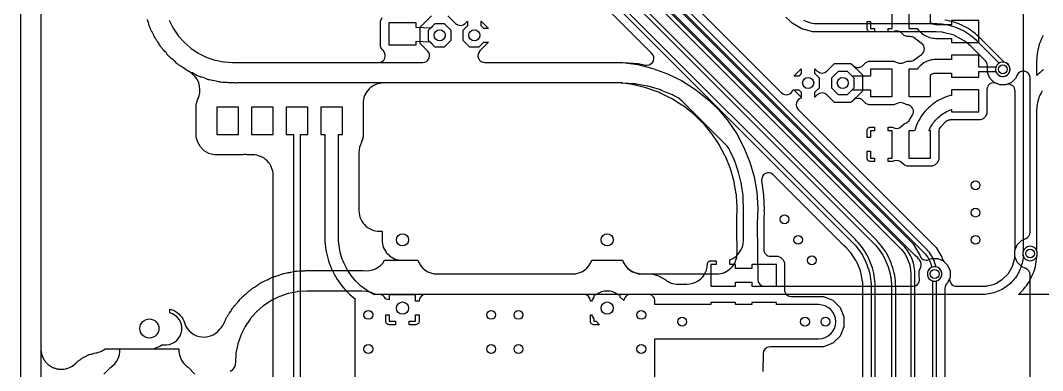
# Model space of a CAD drawing. Header units: millimetres. Extents: x 0 to 150, y 0 to 150.
# Drawn here: x 0 to 74.9, y 74.4 to 100.1 of the extents above; entities that cross this region are included whole.
import ezdxf

# ---------------------------------------------------------------- set-up
doc = ezdxf.new("R2010")
doc.units = ezdxf.units.MM

msp = doc.modelspace()

# ---------------------------------------------------------------- linework, layer by layer
at = {"layer": '16_copper'}
for points in [[(1.5, 140), (1.5, 76.013), (1.5, 76.004), (1.5, 75.995), (1.502, 75.955), (1.503, 75.916), (1.504, 75.907), (1.504, 75.898), (1.509, 75.859), (1.512, 75.82), (1.514, 75.811), (1.515, 75.802), (1.522, 75.763), (1.528, 75.724), (1.53, 75.716), (1.532, 75.707), (1.541, 75.668), (1.55, 75.63), (1.552, 75.621), (1.554, 75.613), (1.566, 75.575), (1.577, 75.537), (1.581, 75.529), (1.583, 75.52), (1.597, 75.483), (1.611, 75.446), (1.615, 75.438), (1.618, 75.43), (1.634, 75.394), (1.651, 75.358), (1.655, 75.35), (1.658, 75.342), (1.677, 75.307), (1.696, 75.272), (1.7, 75.265), (1.705, 75.257), (1.726, 75.223), (1.746, 75.19), (1.751, 75.182), (1.756, 75.175), (1.779, 75.143), (1.802, 75.11), (1.807, 75.103), (1.813, 75.096), (1.838, 75.066), (1.863, 75.035), (1.869, 75.028), (1.874, 75.022), (1.901, 74.993), (1.928, 74.964), (1.934, 74.958), (1.941, 74.951), (1.969, 74.924), (1.998, 74.897), (2.005, 74.891), (2.011, 74.885), (2.042, 74.86), (2.072, 74.834), (2.079, 74.829), (2.086, 74.823), (2.118, 74.8), (2.15, 74.777), (2.157, 74.772), (2.165, 74.767), (2.198, 74.746), (2.231, 74.725), (2.239, 74.72), (2.247, 74.716), (2.282, 74.697), (2.316, 74.678), (2.324, 74.674), (2.332, 74.67), (2.368, 74.653), (2.404, 74.637), (2.412, 74.633), (2.42, 74.63), (2.457, 74.615), (2.494, 74.601), (2.502, 74.598), (2.511, 74.595), (2.548, 74.583), (2.586, 74.571), (2.595, 74.569), (2.603, 74.566), (2.642, 74.557), (2.68, 74.548), (2.689, 74.546), (2.697, 74.544), (2.736, 74.537), (2.775, 74.53), (2.784, 74.529), (2.793, 74.527), (2.832, 74.523), (2.871, 74.518), (2.88, 74.518), (2.889, 74.517), (2.928, 74.515), (2.968, 74.513), (2.977, 74.513), (2.986, 74.513), (3.025, 74.514, 0.202956), (4.094, 74.987), (4.1, 74.994, 0.016974), (4.17, 75.073), (4.198, 75.095, 0.000585), (4.201, 75.097), (4.236, 75.127, 0.047857), (4.473, 75.291), (4.474, 75.292, 0.017273), (4.557, 75.36), (4.589, 75.376, 0.000585), (4.592, 75.377), (4.632, 75.401, 0.047798), (4.894, 75.521), (4.895, 75.522, 0.017277), (4.989, 75.574), (5.023, 75.585, 0.000586), (5.026, 75.586), (5.07, 75.602, 0.047808), (5.348, 75.675), (5.35, 75.675), (5.352, 75.676), (5.413, 75.697, 0.143401), (6.206, 76), (9.45, 76, 0.165029), (10.363, 76.31), (10.687, 76.31, 0.859038), (10.95, 78.649), (10.95, 78.91), (11.04, 78.89), (11.193, 78.836), (11.34, 78.766), (11.477, 78.68), (11.604, 78.578), (11.718, 78.464), (11.82, 78.337), (11.906, 78.2), (11.976, 78.053, 0.630237), (14.623, 77.442), (14.642, 77.468, 0.070258), (14.875, 77.821), (14.902, 77.872, 0.057961), (15.052, 78.187), (15.059, 78.204, 0.034976), (15.156, 78.393), (15.165, 78.408, 0.037885), (15.296, 78.596), (15.329, 78.643, 0.057999), (15.519, 78.937), (15.528, 78.952, 0.034979), (15.649, 79.127), (15.659, 79.14, 0.037892), (15.814, 79.31), (15.853, 79.352, 0.058016), (16.08, 79.618), (16.091, 79.632, 0.034984), (16.233, 79.79), (16.246, 79.802, 0.037885), (16.421, 79.95), (16.465, 79.987, 0.05803), (16.725, 80.221), (16.737, 80.233, 0.034981), (16.899, 80.371), (16.913, 80.381, 0.037894), (17.107, 80.505), (17.155, 80.536, 0.058), (17.443, 80.734), (17.457, 80.745, 0.034978), (17.635, 80.86), (17.65, 80.869, 0.037893), (17.859, 80.967), (17.911, 80.991, 0.057981), (18.222, 81.149), (18.237, 81.158, 0.034989), (18.429, 81.249), (18.445, 81.256, 0.037887), (18.664, 81.326), (18.719, 81.343, 0.057997), (19.048, 81.46), (19.064, 81.466, 0.034974), (19.267, 81.531), (19.283, 81.536, 0.037894), (19.51, 81.576), (19.566, 81.586, 0.05801), (19.908, 81.659), (19.925, 81.663, 0.034983), (20.134, 81.702), (20.151, 81.704, 0.010244), (20.215, 81.715), (20.232, 81.719, 0.035205), (20.445, 81.717), (20.566, 81.725, 0.018843), (20.68, 81.738), (20.698, 81.74, 0.048539), (20.992, 81.753), (21.13, 81.762, 0.031752), (21.32, 81.75), (24.701, 81.75, 0.002772), (24.718, 81.75), (24.758, 81.752, 0.009312), (24.815, 81.754), (24.855, 81.759, 0.039743), (25.094, 81.751), (25.107, 81.75, 0.317204), (26.681, 82.5), (29.118, 82.5, 0.317786), (30.531, 81.5), (40.469, 81.5, 0.317821), (41.883, 82.5), (44.13, 82.5, 0.254867), (45.21, 81.554), (45.251, 81.546, 0.074521), (45.697, 81.5), (51.02, 81.5, 0.416971), (52.52, 83.014), (52.504, 84.772, 0.02145), (52.496, 84.902), (52.493, 84.935, 0.04909), (52.499, 85.232), (52.497, 85.445, 0.029871), (52.515, 85.623), (52.537, 86.249, 0.026184), (52.535, 86.406), (52.478, 87.228, 0.026188), (52.459, 87.384), (52.316, 88.195, 0.026186), (52.281, 88.348), (52.055, 89.14, 0.026185), (52.004, 89.288), (51.696, 90.052, 0.026186), (51.63, 90.194), (51.244, 90.922, 0.026186), (51.163, 91.056), (50.703, 91.739, 0.026186), (50.608, 91.865), (50.08, 92.496, 0.026185), (49.973, 92.611), (49.381, 93.184, 0.026188), (49.262, 93.287), (48.614, 93.794, 0.026185), (48.485, 93.884), (47.787, 94.321, 0.026186), (47.65, 94.398), (46.91, 94.759, 0.026187), (46.765, 94.821), (45.992, 95.103, 0.026184), (45.842, 95.149), (45.043, 95.349, 0.026186), (44.889, 95.379), (44.135, 95.485, 0.035116), (43.925, 95.5), (15.926, 95.5), (15.908, 95.499), (15.89, 95.5, 0.015876), (15.793, 95.494), (15.763, 95.49, 0.049099), (15.467, 95.5), (15.306, 95.5, 0.059819), (14.95, 95.531), (14.892, 95.529, 0.034153), (14.688, 95.553), (14.631, 95.558, 0.006528), (14.59, 95.561), (14.558, 95.572, 0.077701), (14.1, 95.67), (14.043, 95.675, 0.03414), (13.843, 95.725), (13.787, 95.738, 0.006553), (13.747, 95.746), (13.717, 95.761, 0.077698), (13.276, 95.918), (13.22, 95.93, 0.034156), (13.029, 96.007), (12.975, 96.026, 0.00651), (12.936, 96.039), (12.908, 96.058, 0.077704), (12.491, 96.272), (12.437, 96.291, 0.034153), (12.258, 96.392), (12.207, 96.418, 0.006526), (12.17, 96.436), (12.144, 96.459, 0.077702), (11.759, 96.725), (11.708, 96.751, 0.034146), (11.543, 96.874), (11.496, 96.907, 0.006516), (11.462, 96.93), (11.44, 96.956, 0.077702), (11.093, 97.269), (11.046, 97.302, 0.03413), (10.898, 97.446), (10.856, 97.485, 0.006514), (10.825, 97.512), (10.806, 97.54, 0.077702), (10.503, 97.896), (10.461, 97.935, 0.034132), (10.333, 98.097), (10.296, 98.141, 0.006509), (10.269, 98.172), (10.254, 98.202, 0.077702), (10, 98.595), (9.963, 98.639, 0.034148), (9.858, 98.816), (9.827, 98.864, 0.006514), (9.805, 98.898), (9.794, 98.93, 0.077704), (9.593, 99.353), (9.562, 99.402, 0.034121), (9.481, 99.591), (9.457, 99.643, 0.006543), (9.439, 99.68), (9.432, 99.713, 0.077698), (9.288, 100.158)], [(26.394, 122.894), (66.187, 83.101), (66.228, 83.059), (66.308, 82.97), (66.382, 82.878), (66.452, 82.782), (66.516, 82.683), (66.576, 82.58), (66.629, 82.475), (66.678, 82.366), (66.72, 82.256), (66.757, 82.143), (66.787, 82.029), (66.796, 81.988, 0.998437), (67.202, 81.011), (67.256, 81.037, 0.703577), (67.097, 82.02), (67.08, 82.099), (67.045, 82.229), (67.004, 82.356), (66.956, 82.482), (66.901, 82.604), (66.84, 82.724), (66.773, 82.84), (66.7, 82.953), (66.621, 83.062), (66.536, 83.166), (66.446, 83.266), (66.399, 83.313), (26.548, 123.164)], [(27.206, 123.355), (55.784, 94.776, 0.57685), (56.62, 95), (57.045, 95), (57.23, 94.815), (57.23, 94.39, 0.576829), (57.006, 93.554), (66.647, 83.913), (66.647, 83.913), (66.823, 83.737), (66.823, 83.737), (67.118, 83.443), (67.534, 82.721, 0.178527), (67.688, 82.408), (67.956, 82.139), (68.128, 81.724), (68.128, 81.274, 0.522513), (68.597, 80.6), (70.5, 80.6), (70.518, 80.601), (70.533, 80.601), (70.781, 80.617, 0.049123), (70.877, 80.633), (71.357, 80.762, 0.065545), (71.477, 80.812), (71.907, 81.06, 0.065543), (72.01, 81.139), (72.361, 81.49, 0.065543), (72.44, 81.593), (72.688, 82.023, 0.065545), (72.738, 82.143), (72.855, 82.578, 0.065542), (72.872, 82.707), (72.872, 83.224), (73.044, 83.639), (73.361, 83.956), (73.691, 84.093, 0.303347), (74, 84.555), (74, 95.867, 0.82068), (73.038, 96.058), (72.956, 95.861), (72.639, 95.544), (72.224, 95.372), (71.776, 95.372), (71.361, 95.544), (71.044, 95.861), (70.872, 96.276), (70.872, 96.77, 0.198912), (70.725, 97.124), (69.675, 98.175, 0.016365), (69.651, 98.197), (69.339, 98.471, 0.049126), (69.259, 98.528), (68.542, 98.942, 0.065544), (68.422, 98.992), (67.622, 99.206, 0.049128), (67.525, 99.222), (67.111, 99.249, 0.016363), (67.079, 99.25), (58.083, 99.25), (57.279, 99.466), (56.557, 99.882), (56.438, 100.001), (56.108, 100.332, 0.014767)], [(31.326, 100.431), (31.891, 99.866, 0.414215), (32.598, 99.866), (32.77, 100.038), (32.77, 99.678), (32.432, 99.34), (32.432, 98.646), (32.923, 98.155), (33.617, 98.155), (33.955, 98.493), (34.315, 98.493), (33.675, 97.854, 0.668179), (34.029, 97), (44.136, 97), (45.254, 96.842), (46.358, 96.566), (47.427, 96.176), (48.45, 95.676), (49.414, 95.072), (50.311, 94.371), (51.128, 93.58), (51.859, 92.708), (52.495, 91.764), (53.028, 90.759), (53.454, 89.703), (53.767, 88.609), (53.963, 87.488), (54.042, 86.353), (54, 85.189, 0.011271), (54, 85.167), (54.038, 81.095, 0.411463), (54.538, 80.6), (65.403, 80.6), (65.416, 80.601, 0.510449), (65.872, 81.273), (65.872, 81.724), (65.984, 81.995, 0.284096), (65.896, 82.525), (65.885, 82.538, 0.090522), (65.763, 82.677), (65.587, 82.853), (65.587, 82.853), (26.145, 122.294)], [(10.9, 100.107), (11.165, 99.569, 0.032737), (11.198, 99.513), (11.531, 99.015, 0.032736), (11.571, 98.963), (11.966, 98.512, 0.032739), (12.012, 98.466), (12.463, 98.071, 0.032736), (12.515, 98.031), (13.013, 97.698, 0.032737), (13.069, 97.665), (13.607, 97.4, 0.032735), (13.667, 97.375), (14.235, 97.183, 0.032738), (14.298, 97.166), (14.886, 97.049, 0.032735), (14.95, 97.04), (15.548, 97.001, 0.016365), (15.581, 97), (29.482, 97, 0.668179), (29.836, 97.854), (29.292, 98.397), (29.292, 99.589), (30.134, 100.431)], [(57.396, 100.099), (57.518, 100.044), (57.644, 99.996), (57.771, 99.955), (57.901, 99.92), (58.033, 99.892), (58.165, 99.871), (58.299, 99.857), (58.433, 99.85), (67.079, 99.85), (67.167, 99.849), (67.343, 99.842), (67.519, 99.827), (67.694, 99.805), (67.869, 99.776), (68.041, 99.74), (68.213, 99.697), (68.382, 99.646), (68.549, 99.589), (68.713, 99.525), (68.875, 99.454), (69.033, 99.376), (69.189, 99.292), (69.34, 99.202), (69.488, 99.105), (69.632, 99.003), (69.771, 98.894), (69.906, 98.78), (70.036, 98.661), (70.099, 98.599), (71.738, 96.959, 0.993685), (72.256, 96.037), (72.306, 96.069, 0.657371), (72.104, 97.018), (70.244, 98.878), (70.105, 99.006), (69.961, 99.128), (69.812, 99.244), (69.658, 99.354), (69.5, 99.457), (69.337, 99.554), (69.171, 99.644), (69.001, 99.727), (68.828, 99.803), (68.652, 99.872), (68.474, 99.933), (68.292, 99.987), (68.109, 100.033), (67.924, 100.072), (67.738, 100.103)], [(106, 80), (73.147, 80), (73.267, 80.11), (73.39, 80.233), (73.508, 80.362), (73.62, 80.496), (73.727, 80.634), (73.827, 80.777), (73.92, 80.924), (74.008, 81.076), (74.088, 81.23), (74.162, 81.389), (74.229, 81.55), (74.289, 81.714), (74.341, 81.88), (74.386, 82.049), (74.424, 82.219), (74.454, 82.391), (74.477, 82.564), (74.492, 82.738), (74.496, 82.818, 0.979902), (73.511, 83.202), (73.492, 83.146, 0.163981), (73.494, 82.804), (73.482, 82.673), (73.465, 82.544), (73.442, 82.415), (73.414, 82.287), (73.38, 82.161), (73.341, 82.036), (73.296, 81.913), (73.246, 81.792), (73.191, 81.673), (73.13, 81.557), (73.065, 81.444), (72.994, 81.333), (72.919, 81.226), (72.84, 81.122), (72.756, 81.022), (72.667, 80.925), (72.575, 80.833), (72.478, 80.744), (72.378, 80.66), (72.274, 80.581), (72.167, 80.506), (72.056, 80.435), (71.943, 80.37), (71.827, 80.309), (71.708, 80.254), (71.587, 80.204), (71.464, 80.159), (71.339, 80.12), (71.213, 80.086), (71.085, 80.058), (70.956, 80.035), (70.827, 80.018), (70.696, 80.006), (70.565, 80.001), (70.5, 80), (26.03, 80), (26.004, 80.013), (25.714, 80.133, 0.039593), (25.676, 80.145), (25.371, 80.218, 0.039573), (25.332, 80.225), (25.02, 80.249, 0.019635), (25, 80.25), (21, 80.25, 0.016363), (20.984, 80.249), (20.331, 80.207, 0.032737), (20.299, 80.202), (19.657, 80.075, 0.032737), (19.626, 80.066), (19.006, 79.856, 0.032736), (18.976, 79.844), (18.389, 79.554, 0.032739), (18.361, 79.538), (17.817, 79.175, 0.032733), (17.791, 79.155), (17.3, 78.723, 0.032739), (17.277, 78.7), (16.845, 78.209, 0.032733), (16.825, 78.183), (16.462, 77.639, 0.032739), (16.446, 77.611), (16.156, 77.024, 0.032736), (16.144, 76.994), (15.934, 76.374, 0.032737), (15.925, 76.343), (15.798, 75.701, 0.032737), (15.793, 75.669), (15.751, 75.019), (15.738, 74.87), (15.704, 74.744), (15.649, 74.625), (15.574, 74.519), (15.481, 74.426), (15.375, 74.351)]]:
    msp.add_lwpolyline(points, format="xyb", dxfattribs=at)
for points in [[(31.568, 98.646), (31.568, 99.34), (31.077, 99.831), (30.383, 99.831), (29.892, 99.34), (29.892, 98.646), (30.383, 98.155), (31.077, 98.155)], [(33.955, 99.493), (33.77, 99.678), (33.77, 100.038), (34.315, 99.493)], [(56.685, 96), (57.23, 96.545), (57.23, 96.185), (57.045, 96)], [(61.108, 95.153), (61.108, 95.847), (60.617, 96.338), (59.923, 96.338), (59.432, 95.847), (59.432, 95.153), (59.923, 94.662), (60.617, 94.662)]]:
    msp.add_lwpolyline(points, close=True, dxfattribs=at)
msp.add_lwpolyline([(59.674, 94.062), (59.109, 94.627, 0.414215), (58.402, 94.627), (58.23, 94.455), (58.23, 94.815), (58.568, 95.153), (58.568, 95.847), (58.23, 96.185), (58.23, 96.545), (58.402, 96.373, 0.414215), (59.109, 96.373), (59.674, 96.938), (60.866, 96.938), (61.708, 96.096), (61.708, 94.904), (60.866, 94.062)], format="xyb", close=True, dxfattribs=at)
at = {"layer": '1_copper'}
for points in [[(1.5, 140), (1.5, 10, 0.009817)], [(73.5, 126.141), (73.5, 83.17, 0.968328), (74.489, 82.798), (74.508, 82.854, 0.153398), (74.5, 83.17), (74.5, 93.5), (74.501, 93.561), (74.506, 93.684), (74.517, 93.806), (74.534, 93.927), (74.555, 94.048), (74.583, 94.167), (74.615, 94.285), (74.653, 94.402), (74.696, 94.516), (74.744, 94.629), (74.798, 94.739), (74.856, 94.847), (74.918, 94.952)], [(24.278, 124.862), (65.431, 83.71), (65.905, 82.889, 0.458589), (66.581, 82.548), (66.776, 82.628), (67.224, 82.628), (67.639, 82.456), (67.956, 82.139), (68.128, 81.724), (68.128, 81.276), (67.956, 80.861, 0.242991), (67.75, 80.447), (67.75, 69.621, 0.012273)], [(24.303, 121.985), (62.48, 83.808), (62.544, 83.743), (62.669, 83.608), (62.788, 83.468), (62.902, 83.324), (63.01, 83.175), (63.112, 83.022), (63.208, 82.866), (63.298, 82.705), (63.381, 82.542), (63.458, 82.375), (63.528, 82.205), (63.592, 82.033), (63.649, 81.858), (63.698, 81.681), (63.741, 81.503), (63.777, 81.322), (63.806, 81.141), (63.827, 80.959), (63.842, 80.775), (63.849, 80.592), (63.85, 80.5), (63.85, 68.507, 0.996462)], [(31.326, 100.431), (31.891, 99.866, 0.414215), (32.598, 99.866), (32.77, 100.038), (32.77, 99.678), (32.432, 99.34), (32.432, 98.646), (32.923, 98.155), (33.617, 98.155), (33.955, 98.493), (34.315, 98.493), (33.675, 97.854, 0.668179), (34.029, 97), (44.153, 97), (45.265, 96.917), (45.839, 96.812), (45.855, 96.81), (45.871, 96.808), (45.883, 96.807), (45.894, 96.805), (45.91, 96.805), (45.927, 96.804), (45.938, 96.805, 0.66074), (46.282, 97.658), (24.556, 119.383, 0.363587)], [(74, 68.628), (74, 81.445, 0.303347), (73.691, 81.907), (73.361, 82.044), (73.044, 82.361), (72.872, 82.776), (72.872, 83.227, 0.084193), (72.9, 83.392), (72.9, 94.903, 0.461408), (72.321, 95.397), (72.306, 95.394, 0.03966), (72.227, 95.372), (71.776, 95.372), (71.521, 95.477, 0.534513), (70.83, 95.015), (70.83, 93.271), (70.739, 93.05), (70.57, 92.881), (70.349, 92.79), (68.172, 92.79, 0.027962), (68.116, 92.787), (68.1, 92.784, 0.187743), (67.769, 92.615), (67.475, 92.321, 0.226824), (67.3, 91.918), (67.3, 89.881), (67.209, 89.66), (67.04, 89.491), (66.819, 89.4), (64.981, 89.4), (64.76, 89.491), (64.579, 89.672, 0.270206), (64.092, 89.801), (64.079, 89.796, 0.022264), (64.034, 89.781), (63.974, 89.756), (63.925, 89.746), (63.6, 89.746), (63.6, 90), (63.9, 90), (63.9, 92), (63.6, 92), (63.6, 92.254), (63.925, 92.254, 0.364613), (64.579, 92.328), (64.76, 92.509), (64.928, 92.578, 0.165101), (65.17, 92.79), (65.378, 93.15, 0.456421), (65.131, 93.863), (65.114, 93.87, 0.063947), (64.985, 93.898), (64.691, 94.02, 0.198917), (64.309, 94.02), (64.019, 93.9), (62.181, 93.9), (61.96, 93.991), (61.731, 94.22, 0.414215), (61.024, 94.22), (60.866, 94.062), (59.674, 94.062), (59.109, 94.627, 0.414215), (58.402, 94.627), (58.23, 94.455), (58.23, 94.815), (58.568, 95.153), (58.568, 95.847), (58.23, 96.185), (58.23, 96.545), (58.402, 96.373, 0.414215), (59.109, 96.373), (59.674, 96.938), (60.866, 96.938), (61.024, 96.78, 0.414215), (61.731, 96.78), (61.96, 97.009), (62.181, 97.1), (64.019, 97.1), (64.309, 96.98, 0.198917), (64.691, 96.98), (64.981, 97.1), (65.206, 97.1, 0.158386), (65.5, 97.195), (66.05, 97.595, 0.509524), (66.05, 98.405), (65.5, 98.805, 0.158385), (65.206, 98.9), (64.981, 98.9), (64.76, 98.991), (64.579, 99.172, 0.270206), (64.092, 99.301), (64.079, 99.296, 0.022264), (64.034, 99.281), (63.974, 99.256), (63.925, 99.246), (63.6, 99.246), (63.6, 99.5), (63.9, 99.5), (63.9, 101.5)], [(65.1, 101.5), (65.1, 99.5), (65.718, 99.5), (65.723, 99.492), (65.792, 99.402), (65.867, 99.317), (65.947, 99.237), (66.032, 99.162), (66.122, 99.093), (66.216, 99.03), (66.314, 98.973), (66.416, 98.923), (66.52, 98.88), (66.628, 98.844), (66.737, 98.814), (66.848, 98.792), (66.96, 98.777), (67.073, 98.77), (68.23, 98.77), (68.23, 98.47), (70.23, 98.47), (70.23, 100.07), (68.23, 100.07), (68.23, 99.77), (67.13, 99.77), (67.106, 99.77, 0.045402), (67.011, 99.78), (66.964, 99.789), (66.918, 99.801), (66.873, 99.817), (66.829, 99.835), (66.786, 99.856), (66.745, 99.88), (66.705, 99.907), (66.7, 99.91), (66.7, 101.5)], [(18.52, 66.166), (18.52, 88.73, 0.414214), (17.02, 90.23), (16.703, 90.23, 0.027285), (16.541, 90.247), (16.519, 90.249, 0.049889), (16.217, 90.23), (14.193, 90.23), (13.811, 90.332), (13.469, 90.53), (13.19, 90.809), (12.992, 91.151), (12.89, 91.533), (12.89, 93.927), (12.995, 94.319, 0.337064), (12.667, 96.105), (12.643, 96.125, 0.077781), (12.258, 96.392), (12.206, 96.418, 0.006488), (12.17, 96.436), (12.144, 96.459, 0.077702), (11.759, 96.725), (11.708, 96.751, 0.034146), (11.543, 96.874), (11.496, 96.907, 0.006516), (11.462, 96.93), (11.44, 96.956, 0.077699), (11.093, 97.269), (11.046, 97.302, 0.034117), (10.898, 97.446), (10.856, 97.485, 0.006514), (10.825, 97.512), (10.806, 97.54, 0.077704), (10.503, 97.896), (10.461, 97.935, 0.034129), (10.333, 98.097), (10.296, 98.141, 0.00653), (10.269, 98.172), (10.254, 98.202, 0.077698), (10, 98.595), (9.963, 98.639, 0.034141), (9.858, 98.816), (9.827, 98.864, 0.006514), (9.805, 98.898), (9.794, 98.93, 0.077704), (9.593, 99.353), (9.562, 99.402, 0.034121), (9.481, 99.591), (9.457, 99.643, 0.006543), (9.439, 99.68), (9.432, 99.713, 0.077701), (9.288, 100.158)], [(10.9, 100.107), (11.165, 99.569, 0.032737), (11.198, 99.513), (11.531, 99.015, 0.032736), (11.571, 98.963), (11.966, 98.512, 0.032739), (12.012, 98.466), (12.463, 98.071, 0.032736), (12.515, 98.031), (13.013, 97.698, 0.032737), (13.069, 97.665), (13.607, 97.4, 0.032735), (13.667, 97.375), (14.235, 97.183, 0.032738), (14.298, 97.166), (14.886, 97.049, 0.032735), (14.95, 97.04), (15.548, 97.001, 0.016365), (15.581, 97), (26.244, 97, 0.668182), (26.598, 97.854), (26.491, 97.96), (26.4, 98.181), (26.4, 100.019), (26.52, 100.309, 0.198917)], [(46.5, 73.25), (46.5, 76.75), (58.5, 76.75, 1), (58.5, 79.25), (55.4, 79.25), (55.4, 79.4), (53.6, 79.4), (53.6, 79.25), (52.4, 79.25), (52.4, 79.4), (50.6, 79.4), (50.6, 79.25), (46.5, 79.25), (46.5, 79.5, 0.414214), (46, 80), (44.719, 80, 0.387501), (44.222, 79.546), (43.965, 79.803), (43.965, 79.965), (43.793, 79.965, 0.358243), (42.206, 79.965), (42.035, 79.965), (42.035, 79.793, 0.069117), (41.855, 79.5), (41.781, 79.5, 0.414206), (41.281, 80), (29.719, 80, 0.414206), (29.219, 79.5), (28.965, 79.5), (28.965, 79.965), (27.035, 79.965), (27.035, 79.601), (26.897, 79.632), (26.751, 79.67, 0.315971), (26.281, 80), (25.894, 80), (25.78, 80.059), (25.63, 80.143), (25.484, 80.232), (25.341, 80.326), (25.202, 80.426), (25.066, 80.531), (24.935, 80.64), (24.807, 80.755), (24.684, 80.874), (24.565, 80.997), (24.45, 81.125), (24.341, 81.256), (24.236, 81.392), (24.136, 81.531), (24.042, 81.674), (23.953, 81.82), (23.869, 81.97), (23.791, 82.122), (23.718, 82.277), (23.651, 82.435), (23.59, 82.595), (23.534, 82.757), (23.485, 82.921), (23.442, 83.087), (23.404, 83.254), (23.373, 83.422), (23.348, 83.592), (23.33, 83.762), (23.317, 83.933), (23.311, 84.104), (23.31, 84.19), (23.31, 91.73), (23.61, 91.73), (23.61, 93.73), (22.01, 93.73), (22.01, 91.73), (22.31, 91.73), (22.31, 84.086), (22.318, 83.878), (22.333, 83.671), (22.356, 83.464), (22.386, 83.259), (22.424, 83.054), (22.469, 82.851), (22.521, 82.65), (22.581, 82.451), (22.648, 82.254), (22.723, 82.06), (22.804, 81.869), (22.892, 81.681), (22.987, 81.496), (23.089, 81.315), (23.197, 81.137), (23.312, 80.964), (23.433, 80.795), (23.56, 80.63), (23.693, 80.47), (23.832, 80.316), (23.976, 80.166), (24.126, 80.022), (24.28, 79.883), (24.44, 79.75), (24.533, 79.678, 0.091352), (24.5, 79.5), (24.5, 70.5, 0.414214)], [(61.75, 69.452), (61.75, 80.5, 0.012273), (61.749, 80.525), (61.732, 80.875, 0.036833), (61.723, 80.948), (61.586, 81.636, 0.049125), (61.558, 81.73), (61.289, 82.378, 0.049127), (61.243, 82.465), (60.853, 83.048, 0.036832), (60.808, 83.106), (60.572, 83.366, 0.012273), (60.555, 83.384), (60.38, 83.56), (60.38, 83.56), (55.173, 88.767, 0.71796), (54.323, 88.346), (54.466, 87.29), (54.5, 86.166, 0.065526), (54.499, 86.031), (54.495, 85.531), (54.495, 85.531), (54.495, 85.531), (54.492, 85.031), (54.492, 85.031), (54.492, 85.031), (54.488, 84.531), (54.488, 84.531), (54.488, 84.531), (54.485, 84.031), (54.485, 84.031), (54.485, 84.031), (54.481, 83.531), (54.481, 83.531), (54.481, 83.531), (54.479, 83.304, 0.416324), (54.979, 82.8), (55.519, 82.8), (55.74, 82.709), (55.909, 82.54), (56, 82.319), (56, 80.463, 0.482528), (56.487, 79.85), (58.868, 79.85), (59.548, 79.568), (60.068, 79.048), (60.35, 78.368), (60.35, 77.632), (60.068, 76.952), (59.548, 76.432), (58.868, 76.15), (54.924, 76.15, 0.412106), (54.424, 75.654), (54.415, 74.354, 0.416324)], [(67.15, 69.621), (67.15, 80.993, 0.996462), (66.854, 82.008), (66.798, 81.989, 0.706875), (66.85, 80.993), (66.85, 69.523)], [(6.107, 74.152), (6.617, 74.662, 0.266616), (7.28, 76), (11.62, 76, 0.22785), (12.11, 74.797), (12.137, 74.772, 0.029806), (12.282, 74.663), (12.793, 74.152)]]:
    msp.add_lwpolyline(points, format="xyb", dxfattribs=at)
for points in [[(23.203, 124.665), (64.46, 83.408), (64.506, 83.361), (64.595, 83.263), (64.679, 83.16), (64.758, 83.054), (64.831, 82.944), (64.899, 82.83), (64.962, 82.713), (65.018, 82.594), (65.069, 82.471), (65.114, 82.347), (65.152, 82.22), (65.184, 82.091), (65.21, 81.961), (65.23, 81.83), (65.243, 81.699), (65.249, 81.566), (65.25, 81.5), (65.25, 66.5)], [(65.55, 66.5), (65.55, 81.574), (65.543, 81.721), (65.528, 81.867), (65.507, 82.013), (65.478, 82.157), (65.442, 82.3), (65.4, 82.441), (65.35, 82.58), (65.294, 82.716), (65.231, 82.849), (65.161, 82.979), (65.086, 83.105), (65.004, 83.227), (64.916, 83.345), (64.823, 83.459), (64.724, 83.568), (64.672, 83.62), (23.415, 124.877)], [(64.15, 68.507), (64.15, 80.598), (64.142, 80.793), (64.127, 80.988), (64.104, 81.182), (64.073, 81.375), (64.035, 81.567), (63.99, 81.757), (63.937, 81.945), (63.876, 82.131), (63.808, 82.315), (63.734, 82.495), (63.652, 82.673), (63.563, 82.847), (63.467, 83.018), (63.365, 83.185), (63.257, 83.347), (63.142, 83.505), (63.021, 83.659), (62.894, 83.808), (62.761, 83.951), (62.692, 84.02), (24.466, 122.246)], [(24.144, 120.644), (60.98, 83.808), (61.044, 83.743), (61.169, 83.608), (61.288, 83.468), (61.402, 83.324), (61.51, 83.175), (61.612, 83.022), (61.708, 82.866), (61.798, 82.705), (61.881, 82.542), (61.958, 82.375), (62.028, 82.205), (62.092, 82.033), (62.149, 81.858), (62.198, 81.681), (62.241, 81.503), (62.277, 81.322), (62.306, 81.141), (62.327, 80.959), (62.342, 80.775), (62.349, 80.592), (62.35, 80.5), (62.35, 69.207)], [(62.65, 69.151), (62.65, 80.598), (62.642, 80.793), (62.627, 80.988), (62.604, 81.182), (62.573, 81.375), (62.535, 81.567), (62.49, 81.757), (62.437, 81.945), (62.376, 82.131), (62.308, 82.315), (62.234, 82.495), (62.152, 82.673), (62.063, 82.847), (61.967, 83.018), (61.865, 83.185), (61.757, 83.347), (61.642, 83.505), (61.521, 83.659), (61.394, 83.808), (61.261, 83.951), (61.192, 84.02), (24.306, 120.906)], [(74.97, 96.468), (74.839, 96.364), (74.713, 96.254), (74.592, 96.138), (74.5, 96.042), (74.5, 97.04), (74.501, 97.122), (74.507, 97.285), (74.52, 97.448), (74.538, 97.611), (74.563, 97.773), (74.594, 97.933), (74.632, 98.092), (74.675, 98.25), (74.724, 98.406), (74.78, 98.56), (74.841, 98.712), (74.908, 98.861), (74.98, 99.008)], [(20.52, 65.23), (20.52, 91.73), (21.07, 91.73), (21.07, 93.73), (19.47, 93.73), (19.47, 91.73), (20.02, 91.73), (20.02, 65.128)]]:
    msp.add_lwpolyline(points, dxfattribs=at)
for points in [[(31.568, 98.646), (31.568, 99.34), (31.077, 99.831), (30.383, 99.831), (30.071, 99.519), (29, 99.561), (29, 99.9), (27, 99.9), (27, 98.3), (29, 98.3), (29, 98.56), (30.017, 98.521), (30.383, 98.155), (31.077, 98.155)], [(33.955, 99.493), (33.77, 99.678), (33.77, 100.038), (34.315, 99.493)], [(62.275, 99.246), (62.226, 99.256), (62.18, 99.275), (62.138, 99.303), (62.103, 99.338), (62.075, 99.38), (62.056, 99.426), (62.046, 99.475), (62.046, 100), (62.3, 100), (62.3, 99.5), (62.6, 99.5), (62.6, 99.246)], [(56.685, 96), (57.23, 96.545), (57.23, 96.185), (57.045, 96)], [(63.9, 96.5), (62.3, 96.5), (62.3, 96), (60.955, 96), (60.617, 96.338), (59.923, 96.338), (59.432, 95.847), (59.432, 95.153), (59.923, 94.662), (60.617, 94.662), (60.955, 95), (62.3, 95), (62.3, 94.5), (63.9, 94.5)], [(56.685, 95), (57.045, 95), (57.23, 94.815), (57.23, 94.455)], [(67.837, 94.472), (67.678, 94.41), (67.522, 94.341), (67.369, 94.265), (67.22, 94.182), (67.075, 94.092), (66.934, 93.996), (66.798, 93.893), (66.667, 93.784), (66.541, 93.67), (66.42, 93.549), (66.306, 93.423), (66.197, 93.292), (66.094, 93.156), (65.998, 93.015), (65.908, 92.87), (65.825, 92.721), (65.749, 92.568), (65.68, 92.412), (65.618, 92.253), (65.564, 92.092), (65.538, 92), (65.1, 92), (65.1, 90), (66.7, 90), (66.7, 92), (66.593, 92), (66.605, 92.029), (66.655, 92.143), (66.71, 92.254), (66.771, 92.363), (66.836, 92.469), (66.906, 92.571), (66.981, 92.67), (67.061, 92.766), (67.144, 92.858), (67.232, 92.946), (67.324, 93.029), (67.42, 93.109), (67.519, 93.184), (67.621, 93.254), (67.727, 93.319), (67.836, 93.38), (67.947, 93.435), (68.061, 93.485), (68.176, 93.53), (68.23, 93.548), (68.23, 93.39), (70.23, 93.39), (70.23, 94.99), (68.23, 94.99), (68.23, 94.588), (68.162, 94.572), (67.998, 94.526)], [(15.99, 93.73), (14.39, 93.73), (14.39, 91.73), (15.99, 91.73)], [(18.53, 93.73), (16.93, 93.73), (16.93, 91.73), (18.53, 91.73)], [(62.046, 91.5), (62.046, 92.025), (62.056, 92.074), (62.075, 92.12), (62.103, 92.162), (62.138, 92.197), (62.18, 92.225), (62.226, 92.244), (62.275, 92.254), (62.6, 92.254), (62.6, 92), (62.3, 92), (62.3, 91.5)], [(62.275, 89.746), (62.226, 89.756), (62.18, 89.775), (62.138, 89.803), (62.103, 89.838), (62.075, 89.88), (62.056, 89.926), (62.046, 89.975), (62.046, 90.5), (62.3, 90.5), (62.3, 90), (62.6, 90), (62.6, 89.746)], [(27.01, 77.781), (26.961, 77.791), (26.914, 77.81), (26.873, 77.838), (26.838, 77.873), (26.81, 77.914), (26.791, 77.961), (26.781, 78.01), (26.781, 78.5), (27.035, 78.5), (27.035, 78.035), (27.5, 78.035), (27.5, 77.781)], [(28.5, 78.035), (28.965, 78.035), (28.965, 78.5), (29.219, 78.5), (29.219, 78.01), (29.209, 77.961), (29.19, 77.914), (29.162, 77.873), (29.127, 77.838), (29.086, 77.81), (29.039, 77.791), (28.99, 77.781), (28.5, 77.781)]]:
    msp.add_lwpolyline(points, close=True, dxfattribs=at)
for points in [[(66.96, 97.223), (66.848, 97.208), (66.737, 97.186), (66.628, 97.156), (66.52, 97.12), (66.416, 97.077), (66.314, 97.027), (66.216, 96.97), (66.122, 96.907), (66.032, 96.838), (65.947, 96.763), (65.867, 96.683), (65.792, 96.598), (65.723, 96.508), (65.718, 96.5), (65.1, 96.5), (65.1, 94.5), (66.7, 94.5), (66.7, 96.09), (66.705, 96.093), (66.745, 96.12), (66.786, 96.144), (66.829, 96.165), (66.873, 96.183), (66.918, 96.199), (66.964, 96.211), (67.011, 96.22, 0.057357), (67.13, 96.23), (68.23, 96.23), (68.23, 95.93), (70.23, 95.93), (70.23, 96.35), (71.493, 96.35, 0.996462), (72.508, 96.646), (72.489, 96.702, 0.706875), (71.493, 96.65), (70.23, 96.65), (70.23, 97.53), (68.23, 97.53), (68.23, 97.23), (67.073, 97.23)], [(52.4, 80.9), (53.6, 80.9), (53.6, 80.6), (55.4, 80.6), (55.4, 82.2), (53.6, 82.2), (53.6, 81.9), (52.4, 81.9), (52.4, 82.2), (52, 82.2), (52, 82.546, 0.31271), (52.984, 83.943), (53, 86.121, 0.009249), (52.999, 86.177), (52.972, 87.088, 0.026187), (52.959, 87.245), (52.853, 88.03, 0.026185), (52.823, 88.185), (52.635, 88.955, 0.026186), (52.59, 89.106), (52.323, 89.852, 0.026187), (52.262, 89.997), (51.995, 90.553, 0.084379), (51.704, 90.963), (48.468, 94.198, 0.07303), (48.118, 94.459), (47.87, 94.593, 0.026185), (47.728, 94.66), (46.994, 94.96, 0.026185), (46.846, 95.012), (46.084, 95.235, 0.026186), (45.932, 95.271), (45.151, 95.413, 0.026186), (44.996, 95.433), (44.153, 95.496, 0.018733), (44.04, 95.5), (26.61, 95.5, 0.414214), (25.11, 94), (25.11, 91.533), (25.008, 91.15, 0.130424), (24.81, 90.407), (24.81, 86.13, 0.451932), (26.5, 84.643), (26.5, 84, 0.414223), (28, 82.5), (29.118, 82.5, 0.317786), (30.531, 81.5), (40.469, 81.5, 0.317821), (41.883, 82.5), (44.118, 82.5, 0.317786), (45.531, 81.5), (46.263, 81.5), (46.772, 81.364), (47.257, 81.083, 0.171515), (48.2, 80.75), (48.846, 80.75, 0.304815), (50.234, 81.684), (50.247, 81.713, 0.066573), (50.339, 82.105), (50.34, 82.121), (50.342, 82.153), (50.345, 82.185, 0.004022), (50.345, 82.211), (50.35, 82.25), (50.359, 82.282), (50.372, 82.313), (50.388, 82.341), (50.409, 82.368), (50.432, 82.391), (50.459, 82.412), (50.487, 82.428), (50.518, 82.441, 0.010885), (50.583, 82.454), (51, 82.454), (51, 82.2), (50.6, 82.2), (50.6, 80.6), (52.4, 80.6)], [(42.01, 77.781), (41.961, 77.791), (41.914, 77.81), (41.873, 77.838), (41.838, 77.873), (41.81, 77.914), (41.791, 77.961), (41.781, 78.01), (41.781, 78.5), (41.855, 78.5, 0.069278), (42.035, 78.206), (42.035, 78.035), (42.197, 78.035), (42.451, 77.781)]]:
    msp.add_lwpolyline(points, format="xyb", close=True, dxfattribs=at)
at = {"layer": 'drills_PTH'}
for centre, radius in [((30.73, 98.993), 0.406), ((33.27, 98.993), 0.406), ((57.73, 95.5), 0.406), ((60.27, 95.5), 0.406), ((28, 84), 0.45), ((43, 84), 0.45), ((28, 79), 0.45), ((43, 79), 0.45), ((9.45, 77.5), 0.7)]:
    msp.add_circle(centre, radius, dxfattribs=at)
at = {"layer": 'drills_via_1_16'}
for centre in [(72, 96.5), (70, 88), (70, 86), (56, 85.5), (57, 84), (70, 84), (74, 83), (58, 82.5), (67, 81.5), (25.5, 78.5), (34.5, 78.5), (36.5, 78.5), (45.5, 78.5), (48.5, 78), (57.5, 78), (59, 78), (25.5, 76), (34.5, 76), (36.5, 76), (45.5, 76)]:
    msp.add_circle(centre, 0.325, dxfattribs=at)
at = {"layer": 'outline'}
msp.add_lwpolyline([(140, 150), (10, 150), (9.128, 149.962), (8.264, 149.848), (7.412, 149.659), (6.58, 149.397), (5.774, 149.063), (5, 148.66), (4.264, 148.192), (3.572, 147.66), (2.929, 147.071), (2.34, 146.428), (1.808, 145.736), (1.34, 145), (0.937, 144.226), (0.603, 143.42), (0.341, 142.588), (0.152, 141.736), (0.038, 140.872), (0, 140), (0, 10)], dxfattribs=at)

doc.saveas('drawing.dxf')
